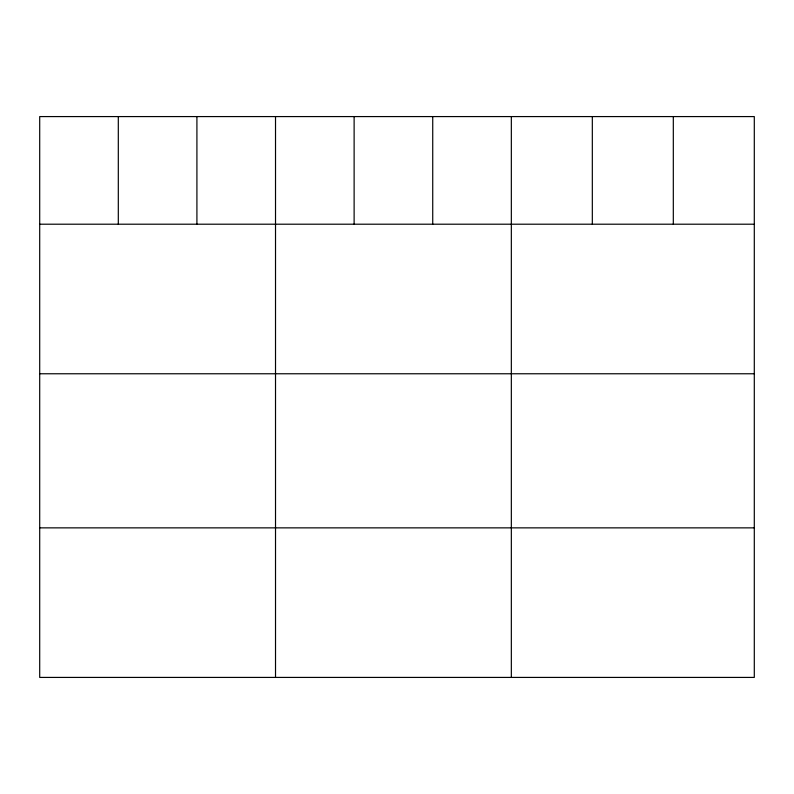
<?xml version="1.0" encoding="UTF-8"?>
<svg xmlns="http://www.w3.org/2000/svg" width="794" height="794" viewBox="0 0 794 794"><rect width="100%" height="100%" fill="white"/><g stroke="black" fill="none" stroke-linecap="round" stroke-linejoin="round"><path stroke-width="1.19" d="M754.3 224.206L754.3 677.421L39.7 677.421L39.7 116.579L754.3 116.579L754.3 224.206L39.7 224.206M39.7 373.766L754.3 373.766M39.7 527.861L754.3 527.861M673.312 116.579L673.312 224.206M592.324 116.579L592.324 224.206M511.336 116.579L511.336 677.421M432.73 116.579L432.73 224.206M354.124 116.579L354.124 224.206M275.518 116.579L275.518 677.421M196.912 116.579L196.912 224.206M118.306 116.579L118.306 224.206"/></g></svg>
